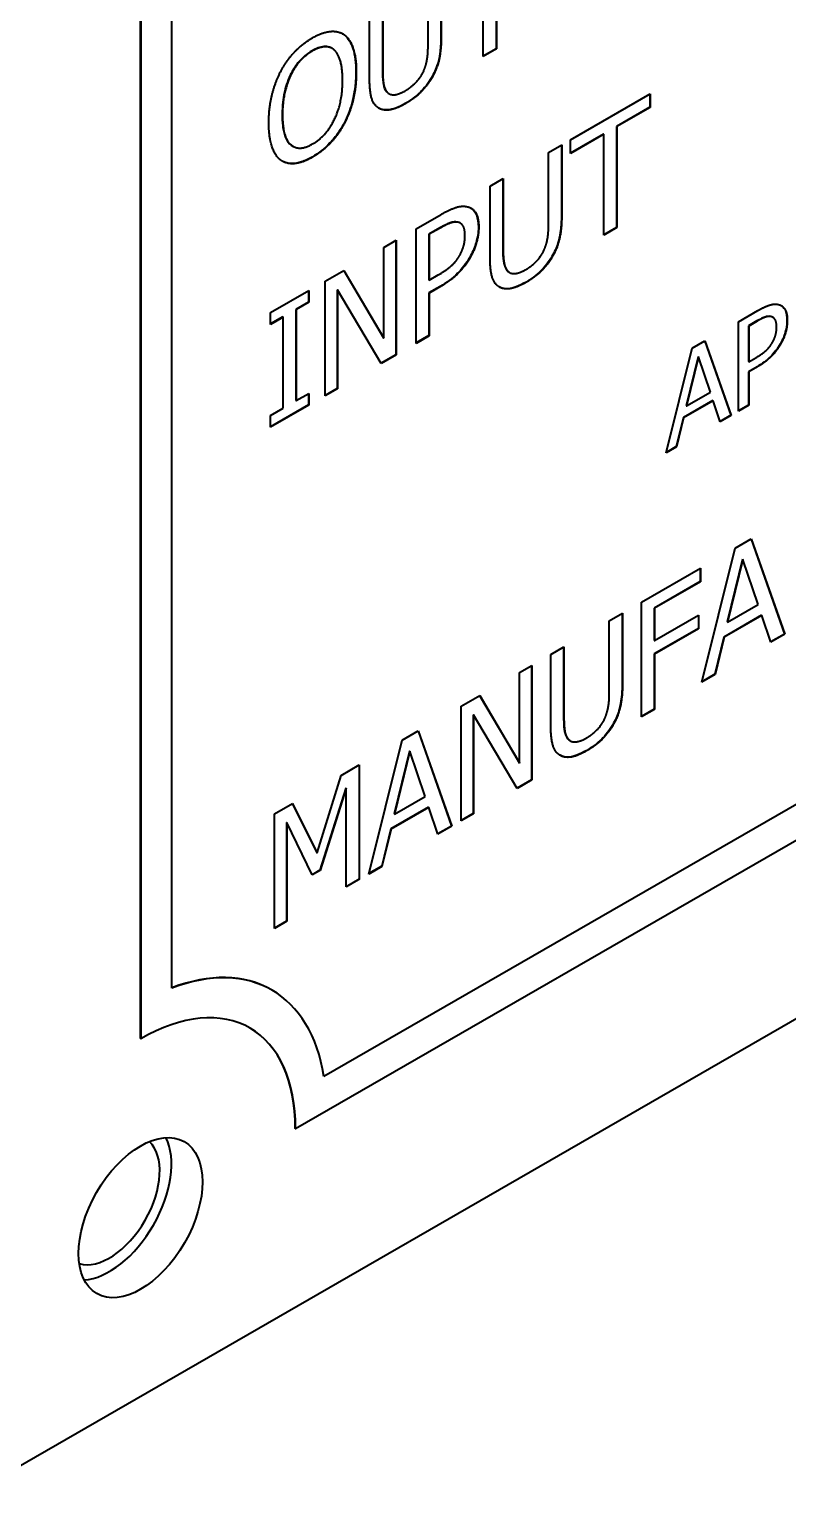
# Model space of a CAD drawing. Header units: inches. Extents: x 6934 to 18973, y 4254 to 7629.
# Drawn here: x 11189.84 to 11203.71, y 6509.18 to 6535.79 of the extents above; entities that cross this region are included whole.
import ezdxf

# ---------------------------------------------------------------- set-up
doc = ezdxf.new("R2010")
doc.units = ezdxf.units.IN
doc.header["$MEASUREMENT"] = 0
doc.layers.add('POWER SUPPLY CASE OUTLINE$0$가시적인 것(ISO)', color=3, linetype='Continuous', lineweight=40, true_color=0x00ff00)
doc.layers.add('POWER SUPPLY CASE OUTLINE$0$가시적인 좁은 것(ISO)', color=3, linetype='Continuous', lineweight=35, true_color=0x00ff00)

msp = doc.modelspace()

# ---------------------------------------------------------------- linework, layer by layer
at = {"layer": 'POWER SUPPLY CASE OUTLINE$0$가시적인 것(ISO)'}
for p, q in [((11191.879, 6517.351), (11191.879, 6566.404)), ((11191.885, 6566.4), (11191.885, 6517.348)), ((11192.45, 6518.273), (11192.45, 6566.127)), ((11195.23, 6516.665), (11267.728, 6558.413)), ((11267.734, 6558.41), (11195.231, 6516.659)), ((11273.904, 6558.045), (11189.051, 6509.182)), ((11194.713, 6515.706), (11268.252, 6558.055)), ((11198.142, 6535.291), (11198.142, 6537.136)), ((11198.377, 6537.278), (11198.377, 6535.432)), ((11198.383, 6537.274), (11198.383, 6535.429)), ((11197.369, 6536.938), (11197.369, 6535.639)), ((11197.375, 6536.942), (11197.375, 6535.636)), ((11197.134, 6535.49), (11197.134, 6536.803)), ((11196.3, 6536.323), (11196.3, 6535.023)), ((11196.306, 6536.326), (11196.306, 6535.02)), ((11196.065, 6534.881), (11196.065, 6536.187)), ((11195.6, 6535.687), (11195.606, 6535.684)), ((11195.374, 6535.441), (11195.379, 6535.438)), ((11198.377, 6535.432), (11198.142, 6535.297)), ((11198.383, 6535.429), (11198.142, 6535.291)), ((11198.377, 6535.432), (11198.383, 6535.429)), ((11196.416, 6534.613), (11196.422, 6534.61)), ((11199.737, 6533.768), (11201.192, 6534.606)), ((11201.186, 6534.602), (11201.186, 6534.361)), ((11201.192, 6534.606), (11201.192, 6534.358)), ((11196.234, 6534.346), (11196.238, 6534.343)), ((11201.186, 6534.361), (11200.579, 6534.011)), ((11201.192, 6534.358), (11200.585, 6534.008)), ((11201.186, 6534.361), (11201.192, 6534.358)), ((11200.579, 6534.011), (11200.579, 6532.166)), ((11200.579, 6534.011), (11200.585, 6534.008)), ((11200.585, 6534.008), (11200.585, 6532.163)), ((11194.661, 6533.651), (11194.666, 6533.648)), ((11199.336, 6533.537), (11199.577, 6533.675)), ((11199.571, 6533.672), (11199.571, 6532.373)), ((11199.577, 6533.675), (11199.577, 6532.37)), ((11200.338, 6533.873), (11199.737, 6533.526)), ((11200.344, 6533.87), (11199.737, 6533.52)), ((11199.737, 6533.52), (11199.737, 6533.768)), ((11200.338, 6533.873), (11200.344, 6533.87)), ((11200.344, 6532.024), (11200.344, 6533.87)), ((11199.336, 6532.224), (11199.336, 6533.537)), ((11198.267, 6532.921), (11198.507, 6533.06)), ((11198.267, 6531.615), (11198.267, 6532.921)), ((11198.502, 6533.056), (11198.502, 6531.757)), ((11198.507, 6533.06), (11198.507, 6531.754)), ((11196.916, 6532.143), (11197.371, 6532.405)), ((11196.916, 6530.05), (11196.916, 6532.143)), ((11197.35, 6532.159), (11197.151, 6532.044)), ((11197.356, 6532.156), (11197.156, 6532.041)), ((11197.717, 6532.249), (11197.723, 6532.246)), ((11200.579, 6532.166), (11200.344, 6532.031)), ((11200.585, 6532.163), (11200.344, 6532.024)), ((11200.579, 6532.166), (11200.585, 6532.163)), ((11196.325, 6531.803), (11196.549, 6531.932)), ((11196.325, 6530.146), (11196.325, 6531.803)), ((11196.543, 6531.929), (11196.543, 6529.842)), ((11196.549, 6531.932), (11196.549, 6529.839)), ((11197.151, 6532.044), (11197.156, 6532.041)), ((11197.151, 6532.044), (11197.151, 6531.21)), ((11197.156, 6532.041), (11197.156, 6531.206)), ((11195.254, 6531.186), (11195.596, 6531.383)), ((11195.593, 6531.381), (11196.319, 6530.149)), ((11195.596, 6531.383), (11196.325, 6530.146)), ((11197.156, 6531.206), (11197.321, 6531.301)), ((11198.618, 6531.347), (11198.624, 6531.344)), ((11194.255, 6530.611), (11194.956, 6531.015)), ((11194.95, 6531.011), (11194.95, 6530.804)), ((11194.956, 6531.015), (11194.956, 6530.801)), ((11195.254, 6529.093), (11195.254, 6531.186)), ((11195.473, 6531.03), (11195.473, 6529.226)), ((11195.473, 6531.03), (11195.478, 6531.027)), ((11196.279, 6529.684), (11195.478, 6531.027)), ((11195.478, 6531.027), (11195.478, 6529.222)), ((11197.151, 6531.21), (11197.156, 6531.206)), ((11197.355, 6531.09), (11197.151, 6530.972)), ((11197.36, 6531.086), (11197.156, 6530.969)), ((11198.436, 6531.08), (11198.44, 6531.077)), ((11194.95, 6530.804), (11194.72, 6530.671)), ((11194.956, 6530.801), (11194.726, 6530.668)), ((11194.95, 6530.804), (11194.956, 6530.801)), ((11197.151, 6530.972), (11197.156, 6530.969)), ((11197.151, 6530.972), (11197.151, 6530.192)), ((11197.156, 6530.969), (11197.156, 6530.189)), ((11194.255, 6530.397), (11194.255, 6530.611)), ((11194.479, 6530.533), (11194.255, 6530.404)), ((11194.485, 6530.53), (11194.255, 6530.397)), ((11194.479, 6530.533), (11194.485, 6530.53)), ((11194.485, 6528.864), (11194.485, 6530.53)), ((11194.72, 6530.671), (11194.726, 6530.668)), ((11194.72, 6530.671), (11194.72, 6529.006)), ((11194.726, 6530.668), (11194.726, 6529.003)), ((11202.806, 6530.445), (11203.161, 6530.65)), ((11203.144, 6530.458), (11202.988, 6530.369)), ((11203.431, 6530.529), (11203.436, 6530.525)), ((11197.151, 6530.192), (11196.916, 6530.057)), ((11197.151, 6530.192), (11197.156, 6530.189)), ((11202.806, 6528.81), (11202.806, 6530.445)), ((11202.988, 6530.369), (11202.988, 6529.717)), ((11202.988, 6530.369), (11202.994, 6530.365)), ((11203.15, 6530.455), (11202.994, 6530.365)), ((11202.994, 6530.365), (11202.994, 6529.713)), ((11196.319, 6530.149), (11196.325, 6530.146)), ((11197.156, 6530.189), (11196.916, 6530.05)), ((11201.487, 6528.051), (11201.963, 6529.96)), ((11201.963, 6529.96), (11202.195, 6530.094)), ((11202.191, 6530.091), (11202.666, 6528.736)), ((11202.195, 6530.094), (11202.672, 6528.733)), ((11196.543, 6529.842), (11196.276, 6529.688)), ((11196.549, 6529.839), (11196.279, 6529.684)), ((11196.543, 6529.842), (11196.549, 6529.839)), ((11202.069, 6529.805), (11201.851, 6528.91)), ((11202.075, 6529.802), (11201.857, 6528.906)), ((11202.069, 6529.805), (11202.075, 6529.802)), ((11202.293, 6529.158), (11202.075, 6529.802)), ((11202.988, 6529.717), (11202.994, 6529.713)), ((11202.994, 6529.713), (11203.122, 6529.787)), ((11203.147, 6529.623), (11202.988, 6529.531)), ((11202.988, 6529.531), (11202.988, 6528.922)), ((11202.988, 6529.531), (11202.994, 6529.528)), ((11203.153, 6529.62), (11202.994, 6529.528)), ((11202.994, 6529.528), (11202.994, 6528.918)), ((11194.726, 6529.003), (11194.956, 6529.135)), ((11194.95, 6529.132), (11194.95, 6528.925)), ((11194.956, 6529.135), (11194.956, 6528.922)), ((11195.473, 6529.226), (11195.254, 6529.1)), ((11195.478, 6529.222), (11195.254, 6529.093)), ((11195.473, 6529.226), (11195.478, 6529.222)), ((11201.857, 6528.906), (11202.293, 6529.158)), ((11194.95, 6528.925), (11194.255, 6528.524)), ((11194.956, 6528.922), (11194.255, 6528.518)), ((11194.255, 6528.732), (11194.485, 6528.864)), ((11194.72, 6529.006), (11194.726, 6529.003)), ((11194.95, 6528.925), (11194.956, 6528.922)), ((11202.339, 6529.005), (11201.8, 6528.694)), ((11202.345, 6529.002), (11201.805, 6528.691)), ((11201.851, 6528.91), (11201.857, 6528.906)), ((11202.339, 6529.005), (11202.345, 6529.002)), ((11202.473, 6528.619), (11202.345, 6529.002)), ((11202.988, 6528.922), (11202.806, 6528.817)), ((11202.994, 6528.918), (11202.806, 6528.81)), ((11202.988, 6528.922), (11202.994, 6528.918)), ((11194.255, 6528.518), (11194.255, 6528.732)), ((11201.8, 6528.694), (11201.671, 6528.163)), ((11201.805, 6528.691), (11201.677, 6528.16)), ((11201.8, 6528.694), (11201.805, 6528.691)), ((11202.666, 6528.736), (11202.472, 6528.624)), ((11202.672, 6528.733), (11202.473, 6528.619)), ((11202.666, 6528.736), (11202.672, 6528.733)), ((11201.677, 6528.16), (11201.487, 6528.051)), ((11201.671, 6528.163), (11201.489, 6528.058)), ((11201.671, 6528.163), (11201.677, 6528.16)), ((11202.745, 6526.306), (11203.042, 6526.477)), ((11203.038, 6526.475), (11203.646, 6524.739)), ((11203.042, 6526.477), (11203.652, 6524.735)), ((11202.135, 6523.862), (11202.745, 6526.306)), ((11201.032, 6525.32), (11202.115, 6525.943)), ((11202.109, 6525.94), (11202.109, 6525.699)), ((11202.115, 6525.943), (11202.115, 6525.695)), ((11202.882, 6526.107), (11202.603, 6524.961)), ((11202.888, 6526.103), (11202.609, 6524.957)), ((11202.882, 6526.107), (11202.888, 6526.103)), ((11203.168, 6525.279), (11202.888, 6526.103)), ((11202.109, 6525.699), (11201.267, 6525.214)), ((11202.115, 6525.695), (11201.273, 6525.211)), ((11202.109, 6525.699), (11202.115, 6525.695)), ((11201.032, 6523.227), (11201.032, 6525.32)), ((11201.267, 6525.214), (11201.267, 6524.624)), ((11201.267, 6525.214), (11201.273, 6525.211)), ((11201.273, 6525.211), (11201.273, 6524.62)), ((11202.609, 6524.957), (11203.168, 6525.279)), ((11200.447, 6524.983), (11200.687, 6525.121)), ((11200.447, 6523.67), (11200.447, 6524.983)), ((11200.682, 6525.118), (11200.682, 6523.818)), ((11200.687, 6525.121), (11200.687, 6523.815)), ((11201.273, 6524.62), (11202.079, 6525.085)), ((11202.074, 6525.082), (11202.074, 6524.841)), ((11202.079, 6525.085), (11202.079, 6524.837)), ((11203.228, 6525.083), (11202.537, 6524.685)), ((11203.234, 6525.08), (11202.543, 6524.682)), ((11202.603, 6524.961), (11202.609, 6524.957)), ((11203.228, 6525.083), (11203.234, 6525.08)), ((11203.398, 6524.589), (11203.234, 6525.08)), ((11202.074, 6524.841), (11201.267, 6524.376)), ((11201.267, 6524.624), (11201.273, 6524.62)), ((11202.079, 6524.837), (11201.273, 6524.373)), ((11202.074, 6524.841), (11202.079, 6524.837)), ((11202.537, 6524.685), (11202.373, 6524.005)), ((11202.543, 6524.682), (11202.379, 6524.002)), ((11202.537, 6524.685), (11202.543, 6524.682)), ((11203.646, 6524.739), (11203.396, 6524.595)), ((11203.652, 6524.735), (11203.398, 6524.589)), ((11203.646, 6524.739), (11203.652, 6524.735)), ((11199.377, 6524.367), (11199.618, 6524.505)), ((11199.377, 6523.061), (11199.377, 6524.367)), ((11199.612, 6524.502), (11199.612, 6523.203)), ((11199.618, 6524.505), (11199.618, 6523.199)), ((11201.267, 6524.376), (11201.267, 6523.369)), ((11201.267, 6524.376), (11201.273, 6524.373)), ((11201.273, 6524.373), (11201.273, 6523.365)), ((11198.808, 6524.039), (11199.033, 6524.168)), ((11199.027, 6524.165), (11199.027, 6522.079)), ((11199.033, 6524.168), (11199.033, 6522.075)), ((11198.808, 6522.382), (11198.808, 6524.039)), ((11202.379, 6524.002), (11202.135, 6523.862)), ((11202.373, 6524.005), (11202.137, 6523.87)), ((11202.373, 6524.005), (11202.379, 6524.002)), ((11197.737, 6523.422), (11198.079, 6523.619)), ((11198.076, 6523.618), (11198.803, 6522.385)), ((11198.079, 6523.619), (11198.808, 6522.382)), ((11197.737, 6521.329), (11197.737, 6523.422)), ((11201.267, 6523.369), (11201.032, 6523.233)), ((11201.273, 6523.365), (11201.032, 6523.227)), ((11201.267, 6523.369), (11201.273, 6523.365)), ((11197.956, 6523.267), (11197.956, 6521.462)), ((11197.956, 6523.267), (11197.962, 6523.263)), ((11198.763, 6521.92), (11197.962, 6523.263)), ((11197.962, 6523.263), (11197.962, 6521.459)), ((11196.049, 6520.357), (11196.659, 6522.801)), ((11196.659, 6522.801), (11196.955, 6522.972)), ((11196.952, 6522.97), (11197.56, 6521.234)), ((11196.955, 6522.972), (11197.566, 6521.231)), ((11199.729, 6522.793), (11199.734, 6522.789)), ((11196.796, 6522.602), (11196.517, 6521.456)), ((11196.801, 6522.598), (11196.523, 6521.453)), ((11196.796, 6522.602), (11196.801, 6522.598)), ((11197.082, 6521.774), (11196.801, 6522.598)), ((11199.546, 6522.525), (11199.55, 6522.523)), ((11195.543, 6522.159), (11195.877, 6522.351)), ((11195.872, 6522.348), (11195.872, 6520.262)), ((11195.877, 6522.351), (11195.877, 6520.258)), ((11198.803, 6522.385), (11198.808, 6522.382)), ((11195.106, 6520.742), (11195.543, 6522.159)), ((11199.027, 6522.079), (11198.76, 6521.925)), ((11199.033, 6522.075), (11198.763, 6521.92)), ((11199.027, 6522.079), (11199.033, 6522.075)), ((11195.631, 6521.926), (11195.159, 6520.428)), ((11195.637, 6521.923), (11195.164, 6520.424)), ((11195.631, 6521.926), (11195.637, 6521.923)), ((11195.637, 6520.12), (11195.637, 6521.923)), ((11196.523, 6521.453), (11197.082, 6521.774)), ((11194.325, 6521.457), (11194.654, 6521.647)), ((11194.325, 6519.365), (11194.325, 6521.457)), ((11194.651, 6521.645), (11195.1, 6520.745)), ((11194.654, 6521.647), (11195.106, 6520.742)), ((11197.142, 6521.578), (11196.451, 6521.18)), ((11197.148, 6521.575), (11196.457, 6521.177)), ((11196.517, 6521.456), (11196.523, 6521.453)), ((11197.142, 6521.578), (11197.148, 6521.575)), ((11197.312, 6521.084), (11197.148, 6521.575)), ((11197.956, 6521.462), (11197.737, 6521.336)), ((11197.962, 6521.459), (11197.737, 6521.329)), ((11197.956, 6521.462), (11197.962, 6521.459)), ((11194.544, 6521.3), (11194.55, 6521.297)), ((11194.544, 6521.3), (11194.544, 6519.497)), ((11195.018, 6520.34), (11194.55, 6521.297)), ((11194.55, 6521.297), (11194.55, 6519.494)), ((11196.451, 6521.18), (11196.287, 6520.501)), ((11196.457, 6521.177), (11196.292, 6520.497)), ((11196.451, 6521.18), (11196.457, 6521.177)), ((11197.56, 6521.234), (11197.31, 6521.09)), ((11197.566, 6521.231), (11197.312, 6521.084)), ((11197.56, 6521.234), (11197.566, 6521.231)), ((11195.1, 6520.745), (11195.106, 6520.742)), ((11195.159, 6520.428), (11195.015, 6520.345)), ((11195.164, 6520.424), (11195.018, 6520.34)), ((11195.159, 6520.428), (11195.164, 6520.424)), ((11196.292, 6520.497), (11196.049, 6520.357)), ((11196.287, 6520.501), (11196.051, 6520.365)), ((11196.287, 6520.501), (11196.292, 6520.497)), ((11195.872, 6520.262), (11195.637, 6520.126)), ((11195.877, 6520.258), (11195.637, 6520.12)), ((11195.872, 6520.262), (11195.877, 6520.258)), ((11194.544, 6519.497), (11194.325, 6519.371)), ((11194.55, 6519.494), (11194.325, 6519.365)), ((11194.544, 6519.497), (11194.55, 6519.494)), ((11194.274, 6518.24), (11194.28, 6518.237)), ((11191.879, 6517.351), (11191.885, 6517.348)), ((11194.708, 6515.709), (11194.713, 6515.706))]:
    msp.add_line(p, q, dxfattribs=at)
for centre, major_axis, start_param, end_param in [((11191.885, 6514.077), (2.395, 4.16), 5.663302, 6.899202), ((11191.879, 6514.081), (2.395, 4.16), 0, 0.614326), ((11191.885, 6514.077), (1.996, 3.466), 5.495853, 7.06665), ((11191.879, 6514.081), (1.996, 3.466), 5.495853, 6.281774), ((11191.313, 6514.406), (0.647, 1.124), 3.27528, 6.149498), ((11191.313, 6514.406), (-0.799, -1.388), 0.360168, 2.781425)]:
    msp.add_ellipse(centre, major_axis=major_axis, ratio=0.578093, start_param=start_param, end_param=end_param, dxfattribs=at)
msp.add_ellipse((11191.879, 6514.081), major_axis=(-0.799, -1.388), ratio=0.578093, dxfattribs=at)
for points, degree in [([(11194.44, 6535.012), (11194.545, 6535.212), (11194.84, 6535.526), (11195.022, 6535.631)], 2), ([(11195.022, 6535.631), (11195.207, 6535.737), (11195.503, 6535.759), (11195.606, 6535.684)], 2), ([(11195.573, 6535.705), (11195.582, 6535.699), (11195.591, 6535.693), (11195.6, 6535.687)], 3), ([(11195.606, 6535.684), (11195.709, 6535.604), (11195.823, 6535.263), (11195.823, 6535.001)], 2), ([(11197.375, 6535.636), (11197.375, 6535.417), (11197.299, 6535.061), (11197.202, 6534.898)], 2), ([(11195.023, 6535.391), (11194.893, 6535.316), (11194.696, 6535.097), (11194.622, 6534.942)], 2), ([(11195.424, 6535.404), (11195.352, 6535.471), (11195.15, 6535.463), (11195.023, 6535.391)], 2), ([(11195.572, 6534.857), (11195.572, 6535.064), (11195.494, 6535.34), (11195.424, 6535.404)], 2), ([(11197.057, 6535.03), (11197.102, 6535.136), (11197.134, 6535.35), (11197.134, 6535.49)], 2), ([(11194.223, 6534.08), (11194.223, 6534.343), (11194.336, 6534.808), (11194.44, 6535.012)], 2), ([(11195.823, 6535.001), (11195.823, 6534.747), (11195.711, 6534.271), (11195.606, 6534.071)], 2), ([(11196.306, 6535.02), (11196.306, 6534.874), (11196.338, 6534.696), (11196.383, 6534.642)], 2), ([(11196.719, 6534.665), (11196.832, 6534.73), (11197.008, 6534.917), (11197.057, 6535.03)], 2), ([(11194.622, 6534.942), (11194.55, 6534.794), (11194.473, 6534.428), (11194.473, 6534.224)], 2), ([(11195.023, 6533.691), (11195.274, 6533.836), (11195.572, 6534.445), (11195.572, 6534.857)], 2), ([(11196.238, 6534.343), (11196.143, 6534.397), (11196.065, 6534.657), (11196.065, 6534.881)], 2), ([(11197.202, 6534.898), (11197.115, 6534.75), (11196.886, 6534.523), (11196.719, 6534.427)], 2), ([(11196.378, 6534.646), (11196.389, 6534.632), (11196.402, 6534.621), (11196.416, 6534.613)], 3), ([(11196.383, 6534.642), (11196.432, 6534.585), (11196.599, 6534.595), (11196.719, 6534.665)], 2), ([(11194.473, 6534.224), (11194.473, 6533.812), (11194.773, 6533.547), (11195.023, 6533.691)], 2), ([(11196.719, 6534.427), (11196.559, 6534.335), (11196.322, 6534.295), (11196.238, 6534.343)], 2), ([(11194.438, 6533.398), (11194.334, 6533.478), (11194.223, 6533.822), (11194.223, 6534.08)], 2), ([(11195.606, 6534.071), (11195.494, 6533.861), (11195.2, 6533.552), (11195.022, 6533.45)], 2), ([(11195.022, 6533.45), (11194.839, 6533.344), (11194.545, 6533.319), (11194.438, 6533.398)], 2), ([(11197.371, 6532.405), (11197.532, 6532.498), (11197.758, 6532.567), (11197.844, 6532.547)], 2), ([(11197.844, 6532.547), (11197.946, 6532.526), (11198.06, 6532.346), (11198.06, 6532.171)], 2), ([(11199.577, 6532.37), (11199.577, 6532.151), (11199.501, 6531.795), (11199.404, 6531.632)], 2), ([(11197.679, 6532.262), (11197.621, 6532.273), (11197.469, 6532.221), (11197.356, 6532.156)], 2), ([(11197.717, 6532.249), (11197.704, 6532.257), (11197.689, 6532.262), (11197.673, 6532.265)], 3), ([(11197.809, 6532.018), (11197.809, 6532.127), (11197.745, 6532.249), (11197.679, 6532.262)], 2), ([(11198.06, 6532.171), (11198.06, 6532.035), (11197.976, 6531.743), (11197.902, 6531.615)], 2), ([(11199.259, 6531.764), (11199.304, 6531.87), (11199.336, 6532.083), (11199.336, 6532.224)], 2), ([(11197.707, 6531.649), (11197.761, 6531.743), (11197.809, 6531.918), (11197.809, 6532.018)], 2), ([(11197.321, 6531.301), (11197.467, 6531.385), (11197.648, 6531.544), (11197.707, 6531.649)], 2), ([(11197.902, 6531.615), (11197.808, 6531.454), (11197.554, 6531.198), (11197.36, 6531.086)], 2), ([(11198.44, 6531.077), (11198.345, 6531.131), (11198.267, 6531.391), (11198.267, 6531.615)], 2), ([(11198.507, 6531.754), (11198.507, 6531.608), (11198.54, 6531.43), (11198.585, 6531.376)], 2), ([(11198.921, 6531.398), (11199.034, 6531.463), (11199.21, 6531.651), (11199.259, 6531.764)], 2), ([(11199.404, 6531.632), (11199.317, 6531.484), (11199.088, 6531.257), (11198.921, 6531.161)], 2), ([(11198.58, 6531.379), (11198.591, 6531.366), (11198.604, 6531.355), (11198.618, 6531.347)], 3), ([(11198.585, 6531.376), (11198.634, 6531.319), (11198.801, 6531.329), (11198.921, 6531.398)], 2), ([(11198.921, 6531.161), (11198.761, 6531.069), (11198.524, 6531.029), (11198.44, 6531.077)], 2), ([(11203.161, 6530.65), (11203.287, 6530.722), (11203.464, 6530.776), (11203.531, 6530.761)], 2), ([(11203.531, 6530.761), (11203.61, 6530.744), (11203.7, 6530.604), (11203.7, 6530.467)], 2), ([(11203.402, 6530.538), (11203.357, 6530.547), (11203.238, 6530.506), (11203.15, 6530.455)], 2), ([(11203.431, 6530.529), (11203.42, 6530.535), (11203.409, 6530.539), (11203.396, 6530.541)], 3), ([(11203.504, 6530.348), (11203.504, 6530.432), (11203.453, 6530.528), (11203.402, 6530.538)], 2), ([(11203.7, 6530.467), (11203.7, 6530.361), (11203.634, 6530.133), (11203.576, 6530.033)], 2), ([(11203.423, 6530.059), (11203.466, 6530.132), (11203.504, 6530.269), (11203.504, 6530.348)], 2), ([(11203.122, 6529.787), (11203.237, 6529.853), (11203.378, 6529.977), (11203.423, 6530.059)], 2), ([(11203.576, 6530.033), (11203.502, 6529.907), (11203.304, 6529.707), (11203.153, 6529.62)], 2), ([(11200.687, 6523.815), (11200.687, 6523.596), (11200.611, 6523.24), (11200.514, 6523.078)], 2), ([(11200.369, 6523.21), (11200.414, 6523.315), (11200.447, 6523.529), (11200.447, 6523.67)], 2), ([(11199.55, 6522.523), (11199.455, 6522.576), (11199.377, 6522.837), (11199.377, 6523.061)], 2), ([(11199.618, 6523.199), (11199.618, 6523.053), (11199.65, 6522.875), (11199.696, 6522.822)], 2), ([(11200.032, 6522.844), (11200.145, 6522.909), (11200.321, 6523.097), (11200.369, 6523.21)], 2), ([(11200.514, 6523.078), (11200.428, 6522.93), (11200.199, 6522.703), (11200.032, 6522.607)], 2), ([(11199.69, 6522.825), (11199.701, 6522.812), (11199.714, 6522.801), (11199.729, 6522.793)], 3), ([(11199.696, 6522.822), (11199.744, 6522.765), (11199.911, 6522.775), (11200.032, 6522.844)], 2), ([(11200.032, 6522.607), (11199.872, 6522.514), (11199.634, 6522.474), (11199.55, 6522.523)], 2)]:
    msp.add_open_spline(points, degree=degree, dxfattribs=at)
for points, knots in [([(11195.6, 6535.687), (11195.679, 6535.626), (11195.728, 6535.531), (11195.802, 6535.312), (11195.817, 6535.161), (11195.817, 6535.005)], [-0.1261355, -0.1261355, -0.1261355, -0.1261355, -0.0717246, -0.0717246, 0, 0, 0, 0]), ([(11197.369, 6535.639), (11197.369, 6535.555), (11197.365, 6535.467), (11197.339, 6535.258), (11197.317, 6535.181), (11197.28, 6535.063), (11197.244, 6534.981), (11197.196, 6534.902)], [-0.05891965, -0.05891965, -0.05891965, -0.05891965, -0.0485812, -0.0485812, -0.03471851, -0.03471851, 0, 0, 0, 0]), ([(11195.018, 6535.394), (11194.97, 6535.367), (11194.922, 6535.334), (11194.822, 6535.248), (11194.783, 6535.204), (11194.701, 6535.103), (11194.655, 6535.026), (11194.616, 6534.946)], [-0.06417093, -0.06417093, -0.06417093, -0.06417093, -0.05011322, -0.05011322, -0.03373142, -0.03373142, 0, 0, 0, 0]), ([(11195.374, 6535.441), (11195.36, 6535.448), (11195.346, 6535.455), (11195.299, 6535.47), (11195.265, 6535.473), (11195.161, 6535.463), (11195.09, 6535.436), (11195.018, 6535.394)], [-0.06978956, -0.06978956, -0.06978956, -0.06978956, -0.05975243, -0.05975243, -0.03820493, -0.03820493, 0, 0, 0, 0]), ([(11195.817, 6535.005), (11195.817, 6534.749), (11195.776, 6534.556), (11195.707, 6534.31), (11195.662, 6534.19), (11195.6, 6534.074)], [-0.1017254, -0.1017254, -0.1017254, -0.1017254, -0.0492853, -0.0492853, 0, 0, 0, 0]), ([(11196.3, 6535.023), (11196.3, 6534.886), (11196.31, 6534.817), (11196.328, 6534.727), (11196.348, 6534.681), (11196.378, 6534.646)], [-0.04684876, -0.04684876, -0.04684876, -0.04684876, -0.02874272, -0.02874272, 0, 0, 0, 0]), ([(11194.616, 6534.946), (11194.563, 6534.837), (11194.529, 6534.723), (11194.488, 6534.529), (11194.468, 6534.399), (11194.468, 6534.228)], [-0.1789326, -0.1789326, -0.1789326, -0.1789326, -0.0787515, -0.0787515, 0, 0, 0, 0]), ([(11197.196, 6534.902), (11197.168, 6534.853), (11197.137, 6534.806), (11197.06, 6534.707), (11197.022, 6534.667), (11196.907, 6534.553), (11196.807, 6534.484), (11196.714, 6534.43)], [-0.07683026, -0.07683026, -0.07683026, -0.07683026, -0.06461502, -0.06461502, -0.04935421, -0.04935421, 0, 0, 0, 0]), ([(11194.468, 6534.228), (11194.468, 6534.138), (11194.473, 6534.05), (11194.498, 6533.901), (11194.516, 6533.837), (11194.582, 6533.706), (11194.627, 6533.671), (11194.661, 6533.651)], [-0.13348565, -0.13348565, -0.13348565, -0.13348565, -0.11285313, -0.11285313, -0.09521007, -0.09521007, -0.07037467, -0.07037467, -0.07037467, -0.07037467]), ([(11196.714, 6534.43), (11196.657, 6534.398), (11196.599, 6534.369), (11196.493, 6534.33), (11196.445, 6534.317), (11196.337, 6534.308), (11196.282, 6534.319), (11196.234, 6534.346)], [-0.09300289, -0.09300289, -0.09300289, -0.09300289, -0.06272319, -0.06272319, -0.03607752, -0.03607752, -0.0003207, -0.0003207, -0.0003207, -0.0003207]), ([(11195.6, 6534.074), (11195.564, 6534.006), (11195.524, 6533.94), (11195.422, 6533.797), (11195.372, 6533.741), (11195.238, 6533.601), (11195.128, 6533.517), (11195.016, 6533.453)], [-0.09005279, -0.09005279, -0.09005279, -0.09005279, -0.07665114, -0.07665114, -0.05930061, -0.05930061, 0, 0, 0, 0]), ([(11195.016, 6533.453), (11194.951, 6533.416), (11194.887, 6533.385), (11194.764, 6533.345), (11194.707, 6533.334), (11194.584, 6533.332), (11194.523, 6533.348), (11194.469, 6533.378)], [-0.1163961, -0.1163961, -0.1163961, -0.1163961, -0.0820659, -0.0820659, -0.0500318, -0.0500318, -0.0094393, -0.0094393, -0.0094393, -0.0094393]), ([(11197.914, 6532.521), (11197.925, 6532.515), (11197.935, 6532.508), (11197.968, 6532.48), (11197.997, 6532.449), (11198.044, 6532.338), (11198.054, 6532.258), (11198.054, 6532.174)], [-0.08041669, -0.08041669, -0.08041669, -0.08041669, -0.06860217, -0.06860217, -0.03852898, -0.03852898, 0, 0, 0, 0]), ([(11199.571, 6532.373), (11199.571, 6532.289), (11199.567, 6532.201), (11199.541, 6531.992), (11199.519, 6531.915), (11199.482, 6531.797), (11199.445, 6531.715), (11199.398, 6531.635)], [-0.05891965, -0.05891965, -0.05891965, -0.05891965, -0.0485812, -0.0485812, -0.03471851, -0.03471851, 0, 0, 0, 0]), ([(11197.673, 6532.265), (11197.633, 6532.273), (11197.587, 6532.266), (11197.506, 6532.239), (11197.45, 6532.216), (11197.35, 6532.159)], [-0.1284688, -0.1284688, -0.1284688, -0.1284688, -0.0526474, -0.0526474, 0, 0, 0, 0]), ([(11198.054, 6532.174), (11198.054, 6532.125), (11198.05, 6532.073), (11198.03, 6531.952), (11198.014, 6531.895), (11197.976, 6531.777), (11197.941, 6531.696), (11197.896, 6531.618)], [-0.06056082, -0.06056082, -0.06056082, -0.06056082, -0.04877039, -0.04877039, -0.03377611, -0.03377611, 0, 0, 0, 0]), ([(11197.896, 6531.618), (11197.865, 6531.565), (11197.831, 6531.514), (11197.743, 6531.4), (11197.699, 6531.354), (11197.581, 6531.234), (11197.468, 6531.155), (11197.355, 6531.09)], [-0.08669122, -0.08669122, -0.08669122, -0.08669122, -0.0754444, -0.0754444, -0.06006384, -0.06006384, 0, 0, 0, 0]), ([(11198.502, 6531.757), (11198.502, 6531.62), (11198.512, 6531.55), (11198.53, 6531.46), (11198.55, 6531.415), (11198.58, 6531.379)], [-0.04684876, -0.04684876, -0.04684876, -0.04684876, -0.02874272, -0.02874272, 0, 0, 0, 0]), ([(11199.398, 6531.635), (11199.37, 6531.587), (11199.338, 6531.54), (11199.262, 6531.441), (11199.224, 6531.401), (11199.109, 6531.287), (11199.009, 6531.218), (11198.915, 6531.164)], [-0.07683026, -0.07683026, -0.07683026, -0.07683026, -0.06461502, -0.06461502, -0.04935421, -0.04935421, 0, 0, 0, 0]), ([(11198.915, 6531.164), (11198.858, 6531.131), (11198.801, 6531.103), (11198.695, 6531.063), (11198.647, 6531.051), (11198.539, 6531.042), (11198.483, 6531.052), (11198.436, 6531.08)], [-0.09300289, -0.09300289, -0.09300289, -0.09300289, -0.06272319, -0.06272319, -0.03607752, -0.03607752, -0.0003207, -0.0003207, -0.0003207, -0.0003207]), ([(11203.585, 6530.741), (11203.593, 6530.736), (11203.601, 6530.731), (11203.627, 6530.709), (11203.649, 6530.685), (11203.686, 6530.598), (11203.694, 6530.536), (11203.694, 6530.47)], [-0.06259459, -0.06259459, -0.06259459, -0.06259459, -0.05359545, -0.05359545, -0.03010076, -0.03010076, 0, 0, 0, 0]), ([(11203.396, 6530.541), (11203.364, 6530.547), (11203.329, 6530.542), (11203.266, 6530.521), (11203.221, 6530.503), (11203.144, 6530.458)], [-0.1003662, -0.1003662, -0.1003662, -0.1003662, -0.0411308, -0.0411308, 0, 0, 0, 0]), ([(11203.694, 6530.47), (11203.694, 6530.432), (11203.691, 6530.391), (11203.675, 6530.296), (11203.662, 6530.252), (11203.633, 6530.16), (11203.606, 6530.097), (11203.57, 6530.036)], [-0.04731315, -0.04731315, -0.04731315, -0.04731315, -0.03810187, -0.03810187, -0.02638759, -0.02638759, 0, 0, 0, 0]), ([(11203.57, 6530.036), (11203.546, 6529.994), (11203.519, 6529.955), (11203.451, 6529.865), (11203.417, 6529.829), (11203.324, 6529.736), (11203.236, 6529.674), (11203.147, 6529.623)], [-0.06772752, -0.06772752, -0.06772752, -0.06772752, -0.05894094, -0.05894094, -0.04692487, -0.04692487, 0, 0, 0, 0]), ([(11200.682, 6523.818), (11200.682, 6523.735), (11200.677, 6523.646), (11200.651, 6523.438), (11200.629, 6523.361), (11200.593, 6523.243), (11200.556, 6523.161), (11200.509, 6523.081)], [-0.05891965, -0.05891965, -0.05891965, -0.05891965, -0.0485812, -0.0485812, -0.03471851, -0.03471851, 0, 0, 0, 0]), ([(11199.612, 6523.203), (11199.612, 6523.065), (11199.623, 6522.996), (11199.64, 6522.906), (11199.66, 6522.86), (11199.69, 6522.825)], [-0.04684876, -0.04684876, -0.04684876, -0.04684876, -0.02874272, -0.02874272, 0, 0, 0, 0]), ([(11200.509, 6523.081), (11200.48, 6523.032), (11200.449, 6522.986), (11200.373, 6522.886), (11200.335, 6522.846), (11200.22, 6522.732), (11200.119, 6522.663), (11200.026, 6522.61)], [-0.07683026, -0.07683026, -0.07683026, -0.07683026, -0.06461502, -0.06461502, -0.04935421, -0.04935421, 0, 0, 0, 0]), ([(11200.026, 6522.61), (11199.969, 6522.577), (11199.911, 6522.548), (11199.806, 6522.509), (11199.758, 6522.497), (11199.649, 6522.488), (11199.594, 6522.498), (11199.546, 6522.525)], [-0.09300289, -0.09300289, -0.09300289, -0.09300289, -0.06272319, -0.06272319, -0.03607752, -0.03607752, -0.0003207, -0.0003207, -0.0003207, -0.0003207])]:
    msp.add_open_spline(points, degree=3, knots=knots, dxfattribs=at)
at = {"layer": 'POWER SUPPLY CASE OUTLINE$0$가시적인 좁은 것(ISO)'}
for p, q in [((11197.369, 6535.639), (11197.375, 6535.636)), ((11195.018, 6535.394), (11195.023, 6535.391)), ((11195.817, 6535.005), (11195.823, 6535.001)), ((11196.3, 6535.023), (11196.306, 6535.02)), ((11194.616, 6534.946), (11194.622, 6534.942)), ((11197.196, 6534.902), (11197.202, 6534.898)), ((11196.378, 6534.646), (11196.383, 6534.642)), ((11194.468, 6534.228), (11194.473, 6534.224)), ((11196.714, 6534.43), (11196.719, 6534.427)), ((11195.6, 6534.074), (11195.606, 6534.071)), ((11195.016, 6533.453), (11195.022, 6533.45)), ((11199.571, 6532.373), (11199.577, 6532.37)), ((11197.35, 6532.159), (11197.356, 6532.156)), ((11197.673, 6532.265), (11197.679, 6532.262)), ((11198.054, 6532.174), (11198.06, 6532.171)), ((11197.896, 6531.618), (11197.902, 6531.615)), ((11198.502, 6531.757), (11198.507, 6531.754)), ((11199.398, 6531.635), (11199.404, 6531.632)), ((11198.58, 6531.379), (11198.585, 6531.376)), ((11197.355, 6531.09), (11197.36, 6531.086)), ((11198.915, 6531.164), (11198.921, 6531.161)), ((11203.144, 6530.458), (11203.15, 6530.455)), ((11203.396, 6530.541), (11203.402, 6530.538)), ((11203.694, 6530.47), (11203.7, 6530.467)), ((11203.57, 6530.036), (11203.576, 6530.033)), ((11203.147, 6529.623), (11203.153, 6529.62)), ((11200.682, 6523.818), (11200.687, 6523.815)), ((11199.612, 6523.203), (11199.618, 6523.199)), ((11200.509, 6523.081), (11200.514, 6523.078)), ((11199.69, 6522.825), (11199.696, 6522.822)), ((11200.026, 6522.61), (11200.032, 6522.607))]:
    msp.add_line(p, q, dxfattribs=at)

doc.saveas('drawing.dxf')
